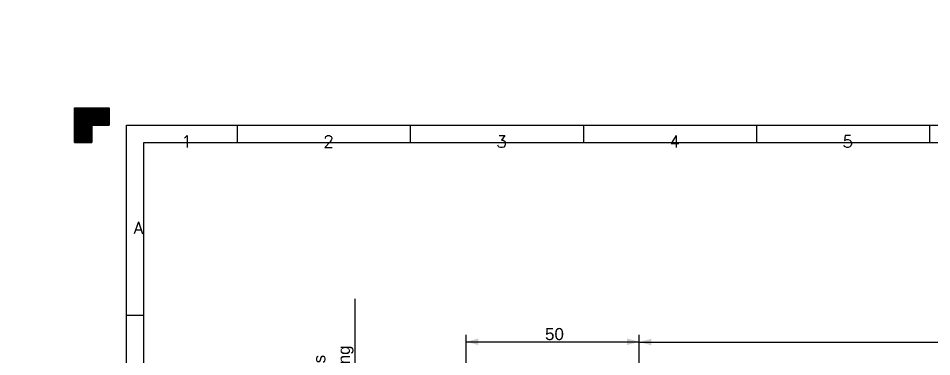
# Model space of a CAD drawing. Extents: x -327 to 594, y -965 to 446.
# Drawn here: x -16.3 to 247.6, y 348 to 446 of the extents above; entities that cross this region are included whole.
import ezdxf

# ---------------------------------------------------------------- set-up
doc = ezdxf.new("R2010")
doc.units = 0
doc.layers.add('1', color=7, linetype='CONTINUOUS')
doc.layers.add('256', color=7, linetype='CONTINUOUS')
doc.styles.add('ARIAL_UNICODE_MS', font='ARIALUNI.TTF')
doc.dimstyles.get("Standard").update_dxf_attribs({"dimtxt": 0.18, "dimasz": 0.18, "dimexe": 0.18, "dimexo": 0.0625, "dimgap": 0.09, "dimtad": 0, "dimtih": 1, "dimtoh": 1, "dimdec": 4, "dimzin": 0, "dimtxsty": 'STANDARD', "dimcen": 0.09, "dimazin": 3, "dimtfac": 1, "dimtdec": 4, "dimtofl": 0, "dimtmove": 0, "dimatfit": 3, "dimtolj": 1, "dimtzin": 0})

# ---------------------------------------------------------------- blocks, each defined once
blk = doc.blocks.new('_U3')
at = {"layer": '1', "color": 19}
for p, q in [((81.05, 195.78), (81.05, 364.76)), ((151.44, 234.53), (79.05, 234.53)), ((151.32, 204.53), (79.05, 204.53))]:
    blk.add_line(p, q, dxfattribs=at)
for points in [[(81.05, 234.53), (80.11, 238.03), (81.98, 238.03)], [(81.05, 204.53), (81.98, 201.03), (80.11, 201.03)]]:
    blk.add_solid(points, dxfattribs=at)
at = {"layer": '1', "color": 1, "linetype": 'CONTINUOUS', "char_height": 3.5, "attachment_point": 7, "rotation": 90, "style": 'ARIAL_UNICODE_MS'}
for s, insert in [('\\W1.0000; \\fArial Unicode MS|b0|i0;\\H3.50;Naben-Anschluss\\fArial Unicode MS|b0|i0;', (72.52, 308.88)), ('\\W1.0000;\\fArial Unicode MS|b0|i0;\\H3.50;für EHEDG-konforme Anbindung\\fArial Unicode MS|b0|i0;', (80.62, 280.08)), ('\\W1.0000;30', (72.52, 299.24)), ('\\W1.0000;\\fArial Unicode MS|b0|i0;\\H3.50;min.\\fArial Unicode MS|b0|i0;%%c', (72.52, 280.08))]:
    blk.add_mtext(s, dxfattribs=dict(at, insert=insert))
blk = doc.blocks.new('_U6')
at = {"layer": '1', "color": 19}
for p, q in [((113.13, 230.03), (113.13, 354.35)), ((163.13, 268.37), (163.13, 354.35)), ((113.13, 352.35), (163.13, 352.35))]:
    blk.add_line(p, q, dxfattribs=at)
for points in [[(113.13, 352.35), (116.63, 353.29), (116.63, 351.41)], [(163.13, 352.35), (159.63, 351.41), (159.63, 353.29)]]:
    blk.add_solid(points, dxfattribs=at)
at = {"layer": '1', "color": 1, "linetype": 'CONTINUOUS', "insert": (135.93, 352.78), "char_height": 3.5, "attachment_point": 7, "style": 'ARIAL_UNICODE_MS'}
blk.add_mtext('\\W1.0000;50', dxfattribs=at)
blk = doc.blocks.new('_U8')
at = {"layer": '1', "color": 19}
for p, q in [((163.13, 270.83), (163.13, 354.27)), ((399.13, 219.53), (399.13, 354.27)), ((163.13, 352.27), (399.13, 352.27))]:
    blk.add_line(p, q, dxfattribs=at)
for points in [[(163.13, 352.27), (166.63, 353.21), (166.63, 351.34)], [(399.13, 352.27), (395.63, 351.34), (395.63, 353.21)]]:
    blk.add_solid(points, dxfattribs=at)
at = {"layer": '1', "color": 1, "linetype": 'CONTINUOUS', "insert": (282, 352.7), "char_height": 3.5, "attachment_point": 7, "style": 'ARIAL_UNICODE_MS'}
blk.add_mtext('\\W1.0000;\\fArial Unicode MS|b0|i0;k\\fArial Unicode MS|b0|i0;', dxfattribs=at)
blk = doc.blocks.new('_U10')
at = {"layer": '1', "color": 19}
for p, q in [((280.01, 316.91), (147.38, 316.91)), ((156.13, 219.53), (156.13, 318.91)), ((163.13, 268.37), (163.13, 318.91))]:
    blk.add_line(p, q, dxfattribs=at)
for points in [[(156.13, 316.91), (152.63, 315.97), (152.63, 317.85)], [(163.13, 316.91), (166.63, 317.85), (166.63, 315.97)]]:
    blk.add_solid(points, dxfattribs=at)
at = {"layer": '1', "color": 1, "linetype": 'CONTINUOUS', "char_height": 3.5, "attachment_point": 7, "style": 'ARIAL_UNICODE_MS'}
for s, insert in [('\\W1.0000; \\fArial Unicode MS|b0|i0;\\H3.50;für EHEDG-konforme Anbindung\\fArial Unicode MS|b0|i0;', (193.45, 317.33)), ('\\W1.0000;\\fArial Unicode MS|b0|i0;\\H3.50;min.\\fArial Unicode MS|b0|i0;', (172.57, 317.33)), ('\\W1.0000;7', (187.06, 317.33))]:
    blk.add_mtext(s, dxfattribs=dict(at, insert=insert))
blk = doc.blocks.new('HATCH1')
at = {"layer": '256', "color": 19, "linetype": 'CONTINUOUS'}
for p, q in [((0, 419.98988), (10, 419.98988)), ((0, 419.94755), (10, 419.94755)), ((0, 419.90522), (10, 419.90522)), ((0, 419.86289), (10, 419.86289)), ((0, 419.82056), (10, 419.82056)), ((0, 419.77823), (10, 419.77823)), ((0, 419.7359), (10, 419.7359)), ((0, 419.69357), (10, 419.69357)), ((0, 419.65124), (10, 419.65124)), ((0, 419.60891), (10, 419.60891)), ((0, 419.56658), (10, 419.56658)), ((0, 419.52425), (10, 419.52425)), ((0, 419.48192), (10, 419.48192)), ((0, 419.43959), (10, 419.43959)), ((0, 419.39726), (10, 419.39726)), ((0, 419.35493), (10, 419.35493)), ((0, 419.3126), (10, 419.3126)), ((0, 419.27027), (10, 419.27027)), ((0, 419.22794), (10, 419.22794)), ((0, 419.18561), (10, 419.18561)), ((0, 419.14328), (10, 419.14328)), ((0, 419.10095), (10, 419.10095)), ((0, 419.05862), (10, 419.05862)), ((0, 419.01629), (10, 419.01629)), ((0, 418.97396), (10, 418.97396)), ((0, 418.93163), (10, 418.93163)), ((0, 418.8893), (10, 418.8893)), ((0, 418.84697), (10, 418.84697)), ((0, 418.80464), (10, 418.80464)), ((0, 418.76231), (10, 418.76231)), ((0, 418.71998), (10, 418.71998)), ((0, 418.67765), (10, 418.67765)), ((0, 418.63532), (10, 418.63532)), ((0, 418.59299), (10, 418.59299)), ((0, 418.55066), (10, 418.55066)), ((0, 418.50833), (10, 418.50833)), ((0, 418.466), (10, 418.466)), ((0, 418.42367), (10, 418.42367)), ((0, 418.38134), (10, 418.38134)), ((0, 418.33901), (10, 418.33901)), ((0, 418.29668), (10, 418.29668)), ((0, 418.25435), (10, 418.25435)), ((0, 418.21202), (10, 418.21202)), ((0, 418.16969), (10, 418.16969)), ((0, 418.12736), (10, 418.12736)), ((0, 418.08503), (10, 418.08503)), ((0, 418.0427), (10, 418.0427)), ((0, 418.00037), (10, 418.00037)), ((0, 417.95804), (10, 417.95804)), ((0, 417.91571), (10, 417.91571)), ((0, 417.87338), (10, 417.87338)), ((0, 417.83105), (10, 417.83105)), ((0, 417.78872), (10, 417.78872)), ((0, 417.74639), (10, 417.74639)), ((0, 417.70406), (10, 417.70406)), ((0, 417.66173), (10, 417.66173)), ((0, 417.6194), (10, 417.6194)), ((0, 417.57707), (10, 417.57707)), ((0, 417.53474), (10, 417.53474)), ((0, 417.49241), (10, 417.49241)), ((0, 417.45008), (10, 417.45008)), ((0, 417.40775), (10, 417.40775)), ((0, 417.36542), (10, 417.36542)), ((0, 417.32309), (10, 417.32309)), ((0, 417.28076), (10, 417.28076)), ((0, 417.23843), (10, 417.23843)), ((0, 417.1961), (10, 417.1961)), ((0, 417.15377), (10, 417.15377)), ((0, 417.11144), (10, 417.11144)), ((0, 417.06911), (10, 417.06911)), ((0, 417.02678), (10, 417.02678)), ((0, 416.98445), (10, 416.98445)), ((0, 416.94212), (10, 416.94212)), ((0, 416.89979), (10, 416.89979)), ((0, 416.85746), (10, 416.85746)), ((0, 416.81513), (10, 416.81513)), ((0, 416.7728), (10, 416.7728)), ((0, 416.73047), (10, 416.73047)), ((0, 416.68814), (10, 416.68814)), ((0, 416.64581), (10, 416.64581)), ((0, 416.60348), (10, 416.60348)), ((0, 416.56115), (10, 416.56115)), ((0, 416.51882), (10, 416.51882)), ((0, 416.47649), (10, 416.47649)), ((0, 416.43416), (10, 416.43416)), ((0, 416.39183), (10, 416.39183)), ((0, 416.3495), (10, 416.3495)), ((0, 416.30717), (10, 416.30717)), ((0, 416.26484), (10, 416.26484)), ((0, 416.22251), (10, 416.22251)), ((0, 416.18018), (10, 416.18018)), ((0, 416.13785), (10, 416.13785)), ((0, 416.09552), (10, 416.09552)), ((0, 416.05319), (10, 416.05319)), ((0, 416.01086), (10, 416.01086)), ((0, 415.96853), (10, 415.96853)), ((0, 415.9262), (10, 415.9262)), ((0, 415.88387), (10, 415.88387)), ((0, 415.84154), (10, 415.84154)), ((0, 415.79921), (10, 415.79921)), ((0, 415.75688), (10, 415.75688)), ((0, 415.71455), (10, 415.71455)), ((0, 415.67222), (10, 415.67222)), ((0, 415.62989), (10, 415.62989)), ((0, 415.58756), (10, 415.58756)), ((0, 415.54523), (10, 415.54523)), ((0, 415.5029), (10, 415.5029)), ((0, 415.46057), (10, 415.46057)), ((0, 415.41824), (10, 415.41824)), ((0, 415.37591), (10, 415.37591)), ((0, 415.33358), (10, 415.33358)), ((0, 415.29125), (10, 415.29125)), ((0, 415.24892), (10, 415.24892)), ((0, 415.20659), (10, 415.20659)), ((0, 415.16426), (10, 415.16426)), ((0, 415.12193), (10, 415.12193)), ((0, 415.0796), (10, 415.0796)), ((0, 415.03727), (10, 415.03727)), ((0, 414.99494), (5, 414.99494)), ((0, 414.95261), (5, 414.95261)), ((0, 414.91028), (5, 414.91028)), ((0, 414.86795), (5, 414.86795)), ((0, 414.82562), (5, 414.82562)), ((0, 414.78329), (5, 414.78329)), ((0, 414.74096), (5, 414.74096)), ((0, 414.69863), (5, 414.69863)), ((0, 414.6563), (5, 414.6563)), ((0, 414.61397), (5, 414.61397)), ((0, 414.57164), (5, 414.57164)), ((0, 414.52931), (5, 414.52931)), ((0, 414.48698), (5, 414.48698)), ((0, 414.44465), (5, 414.44465)), ((0, 414.40232), (5, 414.40232)), ((0, 414.35999), (5, 414.35999)), ((0, 414.31766), (5, 414.31766)), ((0, 414.27533), (5, 414.27533)), ((0, 414.233), (5, 414.233)), ((0, 414.19067), (5, 414.19067)), ((0, 414.14834), (5, 414.14834)), ((0, 414.10601), (5, 414.10601)), ((0, 414.06368), (5, 414.06368)), ((0, 414.02135), (5, 414.02135)), ((0, 413.97902), (5, 413.97902)), ((0, 413.93669), (5, 413.93669)), ((0, 413.89436), (5, 413.89436)), ((0, 413.85203), (5, 413.85203)), ((0, 413.8097), (5, 413.8097)), ((0, 413.76737), (5, 413.76737)), ((0, 413.72504), (5, 413.72504)), ((0, 413.68271), (5, 413.68271)), ((0, 413.64038), (5, 413.64038)), ((0, 413.59805), (5, 413.59805)), ((0, 413.55572), (5, 413.55572)), ((0, 413.51339), (5, 413.51339)), ((0, 413.47106), (5, 413.47106)), ((0, 413.42873), (5, 413.42873)), ((0, 413.3864), (5, 413.3864)), ((0, 413.34407), (5, 413.34407)), ((0, 413.30174), (5, 413.30174)), ((0, 413.25941), (5, 413.25941)), ((0, 413.21708), (5, 413.21708)), ((0, 413.17475), (5, 413.17475)), ((0, 413.13242), (5, 413.13242)), ((0, 413.09009), (5, 413.09009)), ((0, 413.04776), (5, 413.04776)), ((0, 413.00543), (5, 413.00543)), ((0, 412.9631), (5, 412.9631)), ((0, 412.92077), (5, 412.92077)), ((0, 412.87844), (5, 412.87844)), ((0, 412.83611), (5, 412.83611)), ((0, 412.79378), (5, 412.79378)), ((0, 412.75145), (5, 412.75145)), ((0, 412.70912), (5, 412.70912)), ((0, 412.66679), (5, 412.66679)), ((0, 412.62446), (5, 412.62446)), ((0, 412.58213), (5, 412.58213)), ((0, 412.5398), (5, 412.5398)), ((0, 412.49747), (5, 412.49747)), ((0, 412.45514), (5, 412.45514)), ((0, 412.41281), (5, 412.41281)), ((0, 412.37048), (5, 412.37048)), ((0, 412.32815), (5, 412.32815)), ((0, 412.28582), (5, 412.28582)), ((0, 412.24349), (5, 412.24349)), ((0, 412.20116), (5, 412.20116)), ((0, 412.15883), (5, 412.15883)), ((0, 412.1165), (5, 412.1165)), ((0, 412.07417), (5, 412.07417)), ((0, 412.03184), (5, 412.03184)), ((0, 411.98951), (5, 411.98951)), ((0, 411.94718), (5, 411.94718)), ((0, 411.90485), (5, 411.90485)), ((0, 411.86252), (5, 411.86252)), ((0, 411.82019), (5, 411.82019)), ((0, 411.77786), (5, 411.77786)), ((0, 411.73553), (5, 411.73553)), ((0, 411.6932), (5, 411.6932)), ((0, 411.65087), (5, 411.65087)), ((0, 411.60854), (5, 411.60854)), ((0, 411.56621), (5, 411.56621)), ((0, 411.52388), (5, 411.52388)), ((0, 411.48155), (5, 411.48155)), ((0, 411.43922), (5, 411.43922)), ((0, 411.39689), (5, 411.39689)), ((0, 411.35456), (5, 411.35456)), ((0, 411.31223), (5, 411.31223)), ((0, 411.2699), (5, 411.2699)), ((0, 411.22757), (5, 411.22757)), ((0, 411.18524), (5, 411.18524)), ((0, 411.14291), (5, 411.14291)), ((0, 411.10058), (5, 411.10058)), ((0, 411.05825), (5, 411.05825)), ((0, 411.01592), (5, 411.01592)), ((0, 410.97359), (5, 410.97359)), ((0, 410.93126), (5, 410.93126)), ((0, 410.88893), (5, 410.88893)), ((0, 410.8466), (5, 410.8466)), ((0, 410.80427), (5, 410.80427)), ((0, 410.76194), (5, 410.76194)), ((0, 410.71961), (5, 410.71961)), ((0, 410.67728), (5, 410.67728)), ((0, 410.63495), (5, 410.63495)), ((0, 410.59262), (5, 410.59262)), ((0, 410.55029), (5, 410.55029)), ((0, 410.50796), (5, 410.50796)), ((0, 410.46563), (5, 410.46563)), ((0, 410.4233), (5, 410.4233)), ((0, 410.38097), (5, 410.38097)), ((0, 410.33864), (5, 410.33864)), ((0, 410.29631), (5, 410.29631)), ((0, 410.25398), (5, 410.25398)), ((0, 410.21165), (5, 410.21165)), ((0, 410.16932), (5, 410.16932)), ((0, 410.12699), (5, 410.12699)), ((0, 410.08466), (5, 410.08466)), ((0, 410.04233), (5, 410.04233)), ((0, 410), (5, 410))]:
    blk.add_line(p, q, dxfattribs=at)

msp = doc.modelspace()

# ---------------------------------------------------------------- linework, layer by layer
at = {"layer": '256', "color": 19, "linetype": 'CONTINUOUS'}
for p, q in [((0, 410), (0, 420)), ((0, 420), (10, 420)), ((10, 420), (10, 415)), ((5, 415), (5, 410)), ((10, 415), (5, 415)), ((15, 415), (589, 415)), ((15, 5), (15, 415)), ((47, 415), (47, 410)), ((97, 415), (97, 410)), ((147, 415), (147, 410)), ((197, 415), (197, 410)), ((247, 415), (247, 410)), ((5, 410), (0, 410)), ((20, 10), (20, 410)), ((20, 410), (584, 410)), ((15, 360), (20, 360))]:
    msp.add_line(p, q, dxfattribs=at)

# ---------------------------------------------------------------- block references
msp.add_blockref('HATCH1', (0, 0), dxfattribs=at)

# ---------------------------------------------------------------- texts
at = {"layer": '256', "color": 19, "linetype": 'CONTINUOUS', "char_height": 3.5, "attachment_point": 7, "style": 'ARIAL_UNICODE_MS'}
for s, insert in [('\\W1.0000;\\Fsimplex.shx;1', (30.88, 408.54)), ('\\W1.0000;\\Fsimplex.shx;2', (71.88, 408.54)), ('\\W1.0000;\\Fsimplex.shx;3', (121.88, 408.54)), ('\\W1.0000;\\Fsimplex.shx;4', (171.88, 408.55)), ('\\W1.0000;\\Fsimplex.shx;5', (221.88, 408.55)), ('\\W1.0000;\\Fsimplex.shx;A', (17.1, 383.55))]:
    msp.add_mtext(s, dxfattribs=dict(at, insert=insert))

# ---------------------------------------------------------------- dimensions: what is measured, and where the dimension line sits
at = {"layer": '1', "color": 19, "linetype": 'CONTINUOUS'}
for base, p1, p2, text, override, picture, middle in [((289.44, 445.97), (156.13, 219.53), (163.13, 268.37), '\\C1;\\H3.50;\\fArial Unicode MS|b0|i0;\\fArial Unicode MS|b0|i0;\\H3.50;min.\\fArial Unicode MS|b0|i0;\\fArial Unicode MS|b0|i0;\\H3.50;\\C1; <> \\C1;\\H3.50;\\fArial Unicode MS|b0|i0; \\fArial Unicode MS|b0|i0;\\H3.50;für EHEDG-konforme Anbindung\\fArial Unicode MS|b0|i0;\\fArial Unicode MS|b0|i0;\\H3.50;\\C1;', {"dimtxt": 3.5, "dimasz": 3.5, "dimexe": 2, "dimexo": 0, "dimgap": 1.75, "dimtad": 1, "dimtih": 1, "dimtoh": 0, "dimdec": 1, "dimlfac": 1, "dimzin": 8, "dimdsep": 44, "dimlunit": 2, "dimtxsty": 'ARIAL_UNICODE_MS', "dimsah": 1, "dimse1": 0, "dimse2": 0, "dimsd1": 0, "dimsd2": 0, "dimclrd": 19, "dimclre": 19, "dimclrt": 1, "dimtol": 0, "dimtm": -0.1, "dimtfac": 0.714286, "dimtdec": 2, "dimtofl": 1, "dimtmove": 0, "dimatfit": 2, "dimtzin": 8, "dimlwd": 35, "dimlwe": 35}, '_U10', (222.17, 309.43)), ((-327.46, -964.8), (163.13, 265.9), (399.13, 219.53), '\\C1;\\fArial Unicode MS|b0|i0;k\\fArial Unicode MS|b0|i0;', {"dimtxt": 3.5, "dimasz": 3.5, "dimexe": 2, "dimexo": 0, "dimgap": 1.75, "dimtad": 1, "dimtih": 1, "dimtoh": 0, "dimdec": 1, "dimlfac": 1, "dimzin": 8, "dimdsep": 44, "dimlunit": 2, "dimpost": '', "dimtxsty": 'ARIAL_UNICODE_MS', "dimsah": 1, "dimse1": 0, "dimse2": 0, "dimsd1": 0, "dimsd2": 0, "dimclrd": 19, "dimclre": 19, "dimclrt": 1, "dimtol": 0, "dimtm": -0.1, "dimtfac": 0.714286, "dimtdec": 2, "dimtofl": 1, "dimtmove": 0, "dimatfit": 2, "dimtzin": 8, "dimlwd": 35, "dimlwe": 35}, '_U8', (282.44, 352.27))]:
    dim = msp.add_linear_dim(base=base, p1=p1, p2=p2, text=text, dimstyle='STANDARD', override=override, dxfattribs=at)
    dim.commit()
    dim.dimension.update_dxf_attribs({"geometry": picture, "text_midpoint": middle, "dimtype": 160})
dim = msp.add_linear_dim(base=(81.05, 204.53), p1=(151.44, 234.53), p2=(151.32, 204.53), angle=90, text='\\C1;\\H3.50;\\fArial Unicode MS|b0|i0;\\fArial Unicode MS|b0|i0;\\H3.50;min.\\fArial Unicode MS|b0|i0;%%c\\fArial Unicode MS|b0|i0;\\H3.50;\\C1; <> \\C1;\\H3.50;\\fArial Unicode MS|b0|i0; \\fArial Unicode MS|b0|i0;\\H3.50;Naben-Anschluss\\fArial Unicode MS|b0|i0;\\fArial Unicode MS|b0|i0;\\H3.50;\\C1;\\P\\C1;\\H3.50;\\fArial Unicode MS|b0|i0;\\fArial Unicode MS|b0|i0;\\H3.50;für EHEDG-konforme Anbindung\\fArial Unicode MS|b0|i0;\\fArial Unicode MS|b0|i0;\\H3.50;\\C1;', dimstyle='STANDARD', override={"dimtxt": 3.5, "dimasz": 3.5, "dimexe": 2, "dimexo": 0, "dimgap": 1.75, "dimtad": 1, "dimtih": 0, "dimtoh": 0, "dimdec": 1, "dimlfac": 1, "dimzin": 8, "dimdsep": 44, "dimlunit": 2, "dimtxsty": 'ARIAL_UNICODE_MS', "dimsah": 1, "dimse1": 0, "dimse2": 0, "dimsd1": 0, "dimsd2": 0, "dimclrd": 19, "dimclre": 19, "dimclrt": 1, "dimtol": 0, "dimtm": -0.1, "dimtfac": 0.714286, "dimtdec": 2, "dimtofl": 1, "dimtmove": 0, "dimatfit": 1, "dimtzin": 8, "dimlwd": 35, "dimlwe": 35}, dxfattribs=at)
dim.commit()
dim.dimension.update_dxf_attribs({"geometry": '_U3', "text_midpoint": (81.05, 321.98), "dimtype": 160})
dim = msp.add_linear_dim(base=(18.63, -19.83), p1=(113.13, 225.63), p2=(163.13, 268.37), dimstyle='STANDARD', override={"dimtxt": 3.5, "dimasz": 3.5, "dimexe": 2, "dimexo": 0, "dimgap": 1.75, "dimtad": 1, "dimtih": 1, "dimtoh": 0, "dimdec": 1, "dimlfac": 1, "dimzin": 8, "dimdsep": 44, "dimlunit": 2, "dimtxsty": 'ARIAL_UNICODE_MS', "dimsah": 1, "dimse1": 0, "dimse2": 0, "dimsd1": 0, "dimsd2": 0, "dimclrd": 19, "dimclre": 19, "dimclrt": 1, "dimtol": 0, "dimtm": -0.1, "dimtfac": 0.714286, "dimtdec": 2, "dimtofl": 1, "dimtmove": 0, "dimatfit": 2, "dimtzin": 8, "dimlwd": 35, "dimlwe": 35}, dxfattribs=at)
dim.commit()
dim.dimension.update_dxf_attribs({"geometry": '_U6', "text_midpoint": (138.13, 352.35), "dimtype": 160})

doc.saveas('drawing.dxf')
